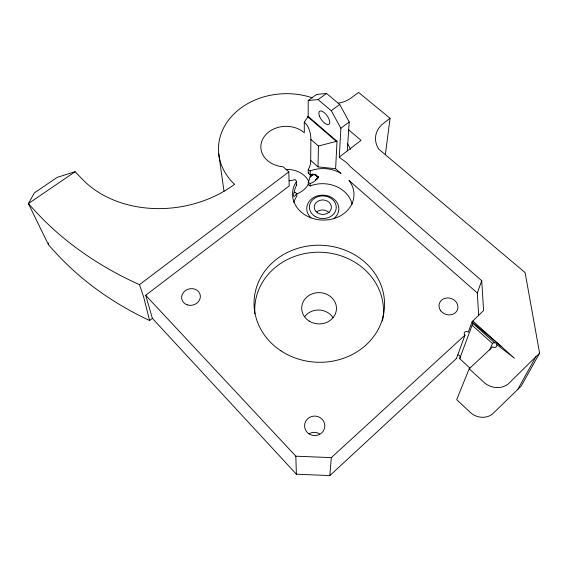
<?xml version="1.0" encoding="UTF-8"?>
<svg xmlns="http://www.w3.org/2000/svg" width="568" height="568" viewBox="0 0 568 568"><rect width="100%" height="100%" fill="white"/><g stroke="black" fill="none" stroke-linecap="round" stroke-linejoin="round"><path stroke-width="0.85" d="M308.161 116.426L304.292 122.148A17.963 15.116 -86 0 1 306.422 124.442C309.645 128.716 310.81 134.176 310.881 139.437L310.703 160.417A24.424 20.001 -1.6 0 1 308.232 169.548L310.242 170.911A30.743 25.737 1.5 0 1 341.034 173.474L335.624 168.739L337.001 141.219L308.161 116.426L308.225 100.479L316.539 94.444L326.529 93.443L339.707 104.469L349.214 121.971L347.268 150.932M296.042 194.235A23.82 19.703 -1.6 0 0 308.168 184.621C307.962 181.093 310.483 178.047 310.447 174.44M308.232 169.548L308.218 173.119A8.371 3.649 45.1 0 1 310.206 174.823C321.666 172.722 317.902 181.32 310.142 183.386A8.371 3.656 45.1 0 1 308.175 182.378M352.146 204.153A29.962 25.326 1.6 0 0 310.121 185.963L310.142 183.386M310.206 174.823L310.242 170.911M335.624 168.739L318.009 166.886L318.435 146.026L310.881 139.437M304.292 122.148L304.313 132.784A24.999 20.278 -1.6 0 0 263.545 137.648A24.999 20.278 -1.6 0 0 283.162 166.8L288.814 171.905L289.204 185.921L145.699 295.289L152.38 318.357L296.382 474.209L329.845 475.572L456.452 358.507L464.979 335.156A2.45 2.151 21.5 0 1 464.816 332.06A2.45 2.151 21.5 0 1 468.217 332.188L472.058 321.815L483.588 310.504L481.721 280.677L350.002 166.339A31.481 26.114 1.5 0 0 341.872 159.281L339.302 157.045L340.878 128.247L331.265 110.717L318.101 99.599L308.225 100.479M329.845 475.572L331.314 457.623L464.979 335.156M385.367 154.574L390.06 118.272L358.564 92.428L351.01 98.023A26.305 20.412 1.5 0 1 338.329 103.17M478.646 315.368L477.312 292.974L481.721 280.677M469.992 368.135L459.675 358.628L472.122 325.272A2.634 2.528 0.7 0 0 472.825 323.291A2.464 2.357 3.7 0 0 472.519 322.375A2.414 2.308 5.4 0 0 472.058 321.815M472.825 323.291L494.515 342.724A2.485 2.371 13 0 1 496.901 344.648A2.677 2.563 8.3 0 1 496.226 346.899A2.556 2.229 24.6 0 1 493.052 347.041L492.704 346.771L469.196 368.788L456.679 399.631L471.191 413.263A17.097 15.286 30.1 0 0 492.392 414.1L521.09 386.261L539.6 353.154L525.116 272.626L378.785 149.164A27.484 22.01 6.8 0 1 383.471 123.327L390.06 118.272M489.666 350.002L492.484 343.541A2.698 2.584 14.8 0 1 494.515 342.724M289.091 180.816A24.424 20.001 -1.6 0 0 295.083 179.552L296.574 181.334L296.631 185.204C295.239 186.808 290.404 202.719 296.759 193.674A8.435 2.591 60 0 1 295.31 192.247L294.437 192.417M517.654 389.612L535.908 356.718L539.6 353.154M317.718 178.004L318.513 176.868M318.115 176.762L315.652 180.056L318.57 176.719L316.972 176.407L314.949 174.908L316.972 176.407L318.556 176.605M318.57 176.719L316.653 179.275L318.471 177.074M318.307 177.315L317.441 178.437L318.435 177.166M535.908 356.718L508.019 384.188A18.51 16.273 27.3 0 1 485.036 383.301L469.196 368.788M313.032 174.014L310.064 176.968L314.267 174.198M311.42 174.198L310.348 175.263L312.315 174.163M312.478 97.888A67.372 54.677 -1.6 0 0 231.623 116.397A67.372 54.677 -1.6 0 0 234.584 184.323A104.739 82.388 -9.3 0 1 83.737 180.645L75.125 171.728L57.176 177.372L34.378 192.864L28.4 203.614L48.465 244.751L54.549 251.503A312.84 244.169 0.2 0 0 149.59 320.515L152.38 318.357M339.302 157.045L361.056 140.36L348.425 129.653M149.59 320.515L143.626 296.865L139.465 284.667L288.814 171.905M340.878 128.247L349.214 121.971M331.265 110.717L339.707 104.469M318.101 99.599L326.529 93.443M75.125 171.728L28.4 203.614L34.868 210.707A335.099 253.044 0.1 0 0 139.465 284.667M308.836 172.693L308.218 173.119L308.637 172.487A24.317 19.965 -1.6 0 0 308.722 172.317M318.435 146.026L337.001 141.219M145.699 295.289L295.829 456.189L331.314 457.623M316.177 175.633L315.488 175.072M308.168 184.621L310.121 185.963M496.894 344.648L514.395 358.181L472.839 321.019M472.519 322.375L501.53 346.686M307.7 116.759L336.007 141.12M477.312 292.974L348.965 180.432A30.743 25.737 1.5 0 1 343.903 213.561A30.743 25.737 1.5 0 1 303.986 214.242A30.743 25.737 1.5 0 1 296.574 181.334M310.703 160.417L318.009 166.886M472.122 325.272L492.484 343.541M347.403 143.392L350.704 149.398M218.751 153.971L223.998 191.317M48.372 242.99L48.465 244.751M295.829 456.189L296.382 474.209M296.759 193.674L296.801 196.223A29.962 25.326 1.6 0 0 293.819 202.364M286.073 169.512A23.309 19.447 -1.6 0 1 308.751 181.412M304.618 316.752A16.749 15.229 2.3 0 1 333.132 317.81M296.148 184.465A8.428 2.591 60 0 1 296.631 185.204M316.781 211.814A8.428 7.164 1.6 0 1 329.113 212.666M311.023 217.849A16.046 13.561 1.6 0 1 311.832 198.722A16.046 13.561 1.6 0 1 334.467 199.496A16.046 13.561 1.6 0 1 333.849 218.63M457.694 354.979A2.315 2.066 23.2 0 1 459.675 358.628M456.452 358.507A2.315 2.066 23.2 0 1 456.182 358.216M254.918 313.87A64.376 57.95 2.1 0 1 322.589 252.327A64.376 57.95 2.1 0 1 382.449 320.97M308.978 433.831A9.656 9.393 6.2 0 1 319.486 433.838M319.479 116.163A8.03 3.472 54.2 0 0 328.964 124.321A8.03 3.472 54.2 0 0 324.498 112.847A8.03 3.472 54.2 0 0 319.479 116.163M315.29 216.543A13.405 11.317 1.6 0 0 336.206 208.179A13.405 11.317 1.6 0 0 317.008 197.004A13.405 11.317 1.6 0 0 315.29 216.543M317.476 212.815A8.584 7.242 1.6 0 0 331.314 208.342A8.584 7.242 1.6 0 0 319.706 200.419A8.584 7.242 1.6 0 0 317.476 212.815M309.155 321.055A17.388 15.648 2.1 0 0 336.405 309.716A17.388 15.648 2.1 0 0 311.683 294.068A17.388 15.648 2.1 0 0 309.155 321.055M281.011 350.882A65.277 58.532 2.1 0 0 384.224 310.256A65.277 58.532 2.1 0 0 292.69 250.112A65.277 58.532 2.1 0 0 281.011 350.882M440.846 310.909A9.578 8.364 17.7 0 0 457.148 310.433A9.578 8.364 17.7 0 0 447.421 297.951A9.578 8.364 17.7 0 0 440.846 310.909M308.353 433.405A10.117 9.755 4.8 0 0 324.69 427.392A10.117 9.755 4.8 0 0 311.044 416.72A10.117 9.755 4.8 0 0 308.353 433.405M187.206 304.853A9.45 8.3 -14.4 0 0 200.319 295.566A9.45 8.3 -14.4 0 0 185.452 290.56A9.45 8.3 -14.4 0 0 187.206 304.853"/></g></svg>
